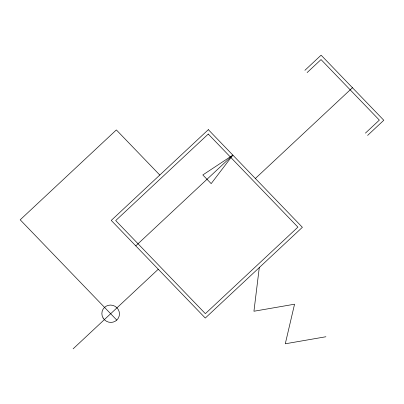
<?xml version="1.0" encoding="UTF-8"?>
<svg xmlns="http://www.w3.org/2000/svg" width="404" height="404" viewBox="0 0 404 404"><rect width="100%" height="100%" fill="white"/><g stroke="black" fill="none" stroke-linecap="round" stroke-linejoin="round"><path stroke-width="0.61" d="M259.282 267.584L253.939 311.242L294.551 304.207L285.285 343.789L325.897 336.754M232.861 155.116L211.176 183.623L202.828 174.952L232.861 155.116L135.769 245.874M304.924 70.301L321.109 55.171L383.8 120.266L367.62 135.396M307.121 72.579L321.039 59.57L379.341 120.104L365.423 133.113M73.124 348.829L158.267 269.236M255.363 178.477L352.455 87.718M159.797 175.038L116.357 129.931L20.2 219.811L116.781 320.094M208.343 129.659L111.252 220.417L205.288 318.059L302.379 227.3L208.343 129.659M208.272 134.052L115.711 220.579L205.358 313.661L297.92 227.139L208.272 134.052M103.106 318.034A8.848 8.63 28 0 0 118.342 318.125A8.848 8.63 28 0 0 110.534 305.06A8.848 8.63 28 0 0 103.106 318.034"/></g></svg>
